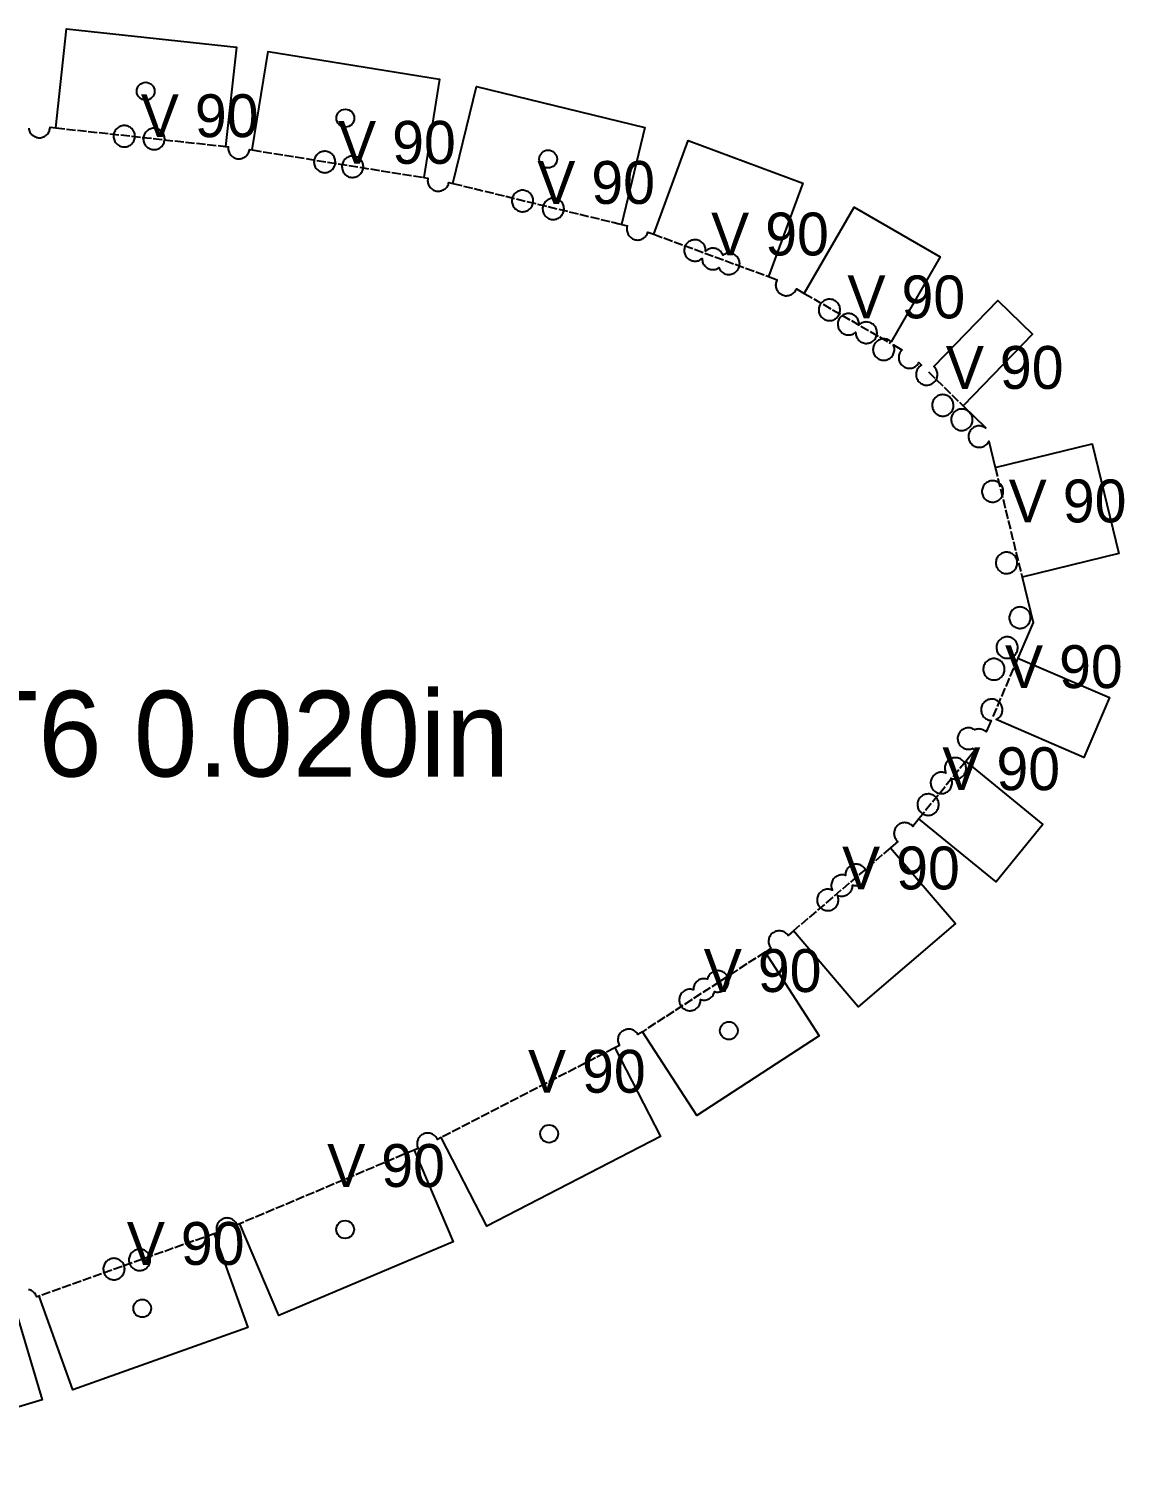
# Model space of a CAD drawing. Header units: millimetres. Extents: x 0 to 2467, y 0 to 1219.
# Drawn here: x 1235.1 to 1388.6, y 741.6 to 943.1 of the extents above; entities that cross this region are included whole.
import ezdxf

# ---------------------------------------------------------------- set-up
doc = ezdxf.new("R2010")
doc.units = ezdxf.units.MM
doc.linetypes.add('DASHED', pattern=[1.524, 1.27, -0.254])
for name, color, linetype in [('CUT', 7, 'CONTINUOUS'), ('ETCH', 8, 'CONTINUOUS'), ('HOLE', 6, 'CONTINUOUS'), ('VALLEY', 1, 'DASHED')]:
    doc.layers.add(name, color=color, linetype=linetype)

msp = doc.modelspace()

# ---------------------------------------------------------------- linework, layer by layer
at = {"layer": 'CUT'}
for points in [[(1235.09, 929.14), (1235.11, 928.99), (1235.15, 928.85), (1235.2, 928.71), (1235.27, 928.58), (1235.35, 928.45), (1235.44, 928.34), (1235.54, 928.23), (1235.65, 928.13), (1235.77, 928.05), (1235.89, 927.97), (1236.03, 927.91), (1236.17, 927.86), (1236.31, 927.83), (1236.46, 927.81), (1236.6, 927.81), (1236.75, 927.81), (1236.89, 927.84), (1237.04, 927.88), (1237.17, 927.93), (1237.31, 927.99), (1237.43, 928.07), (1237.55, 928.16), (1237.66, 928.26), (1237.75, 928.37), (1237.84, 928.49), (1237.91, 928.62), (1237.98, 928.75), (1238.02, 928.89), (1238.06, 929.03), (1238.08, 929.18), (1238.08, 929.27), (1238.89, 929.18), (1240.4, 943.07), (1264.19, 940.48), (1262.68, 926.59), (1263.07, 926.55), (1263.06, 926.47), (1263.05, 926.32), (1263.06, 926.18), (1263.08, 926.03), (1263.12, 925.89), (1263.17, 925.75), (1263.24, 925.62), (1263.31, 925.49), (1263.4, 925.38), (1263.5, 925.27), (1263.62, 925.17), (1263.73, 925.08), (1263.86, 925.01), (1264, 924.95), (1264.14, 924.9), (1264.28, 924.87), (1264.42, 924.85), (1264.57, 924.84), (1264.72, 924.85), (1264.86, 924.88), (1265.01, 924.91), (1265.14, 924.97), (1265.28, 925.03), (1265.4, 925.11), (1265.52, 925.2), (1265.63, 925.3), (1265.72, 925.41), (1265.81, 925.53), (1265.88, 925.65), (1265.94, 925.79), (1265.99, 925.93), (1266.03, 926.07), (1266.04, 926.15), (1266.42, 926.09), (1268.64, 939.89), (1292.66, 936.02), (1290.45, 922.23), (1291.03, 922.13), (1291.02, 922.09), (1291, 921.94), (1290.99, 921.79), (1291, 921.65), (1291.03, 921.5), (1291.06, 921.36), (1291.12, 921.22), (1291.18, 921.09), (1291.26, 920.96), (1291.35, 920.85), (1291.45, 920.74), (1291.56, 920.64), (1291.68, 920.55), (1291.8, 920.48), (1291.94, 920.42), (1292.08, 920.37), (1292.22, 920.34), (1292.37, 920.32), (1292.51, 920.31), (1292.66, 920.32), (1292.81, 920.35), (1292.95, 920.38), (1293.09, 920.44), (1293.22, 920.5), (1293.34, 920.58), (1293.46, 920.67), (1293.57, 920.77), (1293.67, 920.88), (1293.75, 921), (1293.83, 921.12), (1293.89, 921.26), (1293.93, 921.4), (1293.97, 921.54), (1294.54, 921.4), (1297.84, 934.98), (1321.44, 929.25), (1318.14, 915.67), (1318.98, 915.47), (1318.96, 915.4), (1318.92, 915.25), (1318.9, 915.11), (1318.9, 914.96), (1318.91, 914.81), (1318.93, 914.67), (1318.97, 914.53), (1319.02, 914.39), (1319.08, 914.26), (1319.16, 914.13), (1319.25, 914.01), (1319.35, 913.91), (1319.46, 913.81), (1319.58, 913.72), (1319.71, 913.65), (1319.84, 913.59), (1319.98, 913.54), (1320.13, 913.51), (1320.27, 913.49), (1320.42, 913.48), (1320.57, 913.49), (1320.71, 913.51), (1320.85, 913.55), (1320.99, 913.6), (1321.12, 913.67), (1321.25, 913.75), (1321.37, 913.83), (1321.47, 913.94), (1321.57, 914.05), (1321.66, 914.17), (1321.73, 914.29), (1321.79, 914.43), (1321.84, 914.57), (1321.85, 914.59), (1322.66, 914.29), (1327.49, 927.4), (1343.58, 921.46), (1338.75, 908.36), (1339.95, 907.91), (1339.92, 907.87), (1339.86, 907.73), (1339.81, 907.59), (1339.78, 907.45), (1339.76, 907.3), (1339.75, 907.16), (1339.76, 907.01), (1339.79, 906.87), (1339.82, 906.72), (1339.88, 906.58), (1339.94, 906.45), (1340.02, 906.33), (1340.11, 906.21), (1340.21, 906.1), (1340.32, 906.01), (1340.44, 905.92), (1340.57, 905.85), (1340.7, 905.78), (1340.84, 905.74), (1340.98, 905.7), (1341.13, 905.68), (1341.28, 905.68), (1341.42, 905.69), (1341.57, 905.71), (1341.71, 905.75), (1341.85, 905.8), (1341.98, 905.87), (1342.1, 905.94), (1342.22, 906.03), (1342.33, 906.13), (1342.43, 906.24), (1342.51, 906.36), (1342.59, 906.49), (1342.65, 906.62), (1342.65, 906.64), (1343.76, 906), (1350.75, 918.1), (1362.82, 911.13), (1355.94, 899.21), (1355.94, 899.21), (1355.83, 899.31), (1355.71, 899.39), (1355.58, 899.47), (1355.45, 899.53), (1355.31, 899.58), (1355.16, 899.61), (1355.02, 899.63), (1354.87, 899.64), (1354.72, 899.63), (1354.58, 899.6), (1354.44, 899.57), (1354.3, 899.51), (1354.17, 899.45), (1354.04, 899.37), (1353.92, 899.28), (1353.82, 899.18), (1353.72, 899.07), (1353.63, 898.95), (1353.56, 898.82), (1353.5, 898.69), (1353.45, 898.55), (1353.42, 898.41), (1353.4, 898.26), (1353.39, 898.12), (1353.4, 897.97), (1353.42, 897.82), (1353.46, 897.68), (1353.51, 897.54), (1353.58, 897.41), (1353.66, 897.29), (1353.74, 897.17), (1353.85, 897.06), (1353.96, 896.96), (1354.08, 896.88), (1354.2, 896.8), (1354.34, 896.74), (1354.48, 896.69), (1354.62, 896.66), (1354.76, 896.64), (1354.91, 896.64), (1355.06, 896.65), (1355.2, 896.67), (1355.35, 896.71), (1355.48, 896.76), (1355.62, 896.82), (1355.74, 896.9), (1355.86, 896.99), (1355.97, 897.09), (1356.06, 897.2), (1356.15, 897.32), (1356.22, 897.45), (1356.28, 897.58), (1356.33, 897.72), (1356.37, 897.86), (1356.39, 898.01), (1356.39, 898.16), (1356.38, 898.3), (1356.36, 898.45), (1356.32, 898.59), (1356.27, 898.73), (1356.24, 898.79), (1357.45, 898.09), (1357.42, 898.06), (1357.32, 897.95), (1357.24, 897.83), (1357.16, 897.7), (1357.1, 897.57), (1357.05, 897.43), (1357.02, 897.28), (1357, 897.14), (1357, 896.99), (1357, 896.85), (1357.03, 896.7), (1357.07, 896.56), (1357.12, 896.42), (1357.18, 896.29), (1357.26, 896.16), (1357.35, 896.05), (1357.45, 895.94), (1357.56, 895.84), (1357.68, 895.75), (1357.81, 895.68), (1357.94, 895.62), (1358.08, 895.57), (1358.22, 895.54), (1358.37, 895.52), (1358.52, 895.51), (1358.66, 895.52), (1358.81, 895.55), (1358.95, 895.58), (1359.09, 895.64), (1359.22, 895.7), (1359.35, 895.78), (1359.46, 895.87), (1359.57, 895.97), (1359.67, 896.08), (1359.75, 896.2), (1359.82, 896.3), (1360.18, 895.95), (1360.07, 895.88), (1359.96, 895.8), (1359.85, 895.7), (1359.75, 895.58), (1359.67, 895.47), (1359.59, 895.34), (1359.53, 895.2), (1359.48, 895.06), (1359.45, 894.92), (1359.43, 894.78), (1359.43, 894.63), (1359.43, 894.48), (1359.46, 894.34), (1359.5, 894.19), (1359.55, 894.06), (1359.61, 893.92), (1359.69, 893.8), (1359.78, 893.68), (1359.88, 893.57), (1359.99, 893.48), (1360.11, 893.39), (1360.24, 893.32), (1360.37, 893.26), (1360.51, 893.21), (1360.65, 893.17), (1360.8, 893.15), (1360.95, 893.15), (1361.09, 893.16), (1361.24, 893.18), (1361.38, 893.22), (1361.52, 893.27), (1361.65, 893.34), (1361.78, 893.41), (1361.89, 893.5), (1362, 893.6), (1362.1, 893.71), (1362.18, 893.83), (1362.26, 893.96), (1362.32, 894.09), (1362.37, 894.23), (1362.4, 894.38), (1362.42, 894.52), (1362.43, 894.67), (1362.42, 894.82), (1362.39, 894.96), (1362.35, 895.1), (1362.3, 895.24), (1362.24, 895.37), (1362.16, 895.5), (1362.07, 895.62), (1361.97, 895.72), (1361.92, 895.77), (1370.9, 905.01), (1375.76, 900.29), (1366.02, 890.27), (1369.14, 887.24), (1369.16, 887.14), (1369.09, 887.2), (1368.96, 887.27), (1368.82, 887.33), (1368.68, 887.38), (1368.54, 887.41), (1368.4, 887.43), (1368.25, 887.44), (1368.1, 887.43), (1367.96, 887.4), (1367.81, 887.37), (1367.68, 887.31), (1367.54, 887.25), (1367.42, 887.17), (1367.3, 887.08), (1367.19, 886.98), (1367.1, 886.87), (1367.01, 886.75), (1366.94, 886.63), (1366.88, 886.49), (1366.83, 886.35), (1366.79, 886.21), (1366.77, 886.06), (1366.77, 885.92), (1366.78, 885.77), (1366.8, 885.62), (1366.84, 885.48), (1366.89, 885.34), (1366.96, 885.21), (1367.03, 885.09), (1367.12, 884.97), (1367.22, 884.86), (1367.33, 884.76), (1367.45, 884.68), (1367.58, 884.6), (1367.71, 884.54), (1367.85, 884.5), (1368, 884.46), (1368.14, 884.44), (1368.29, 884.44), (1368.44, 884.45), (1368.58, 884.47), (1368.72, 884.51), (1368.86, 884.56), (1368.99, 884.62), (1369.12, 884.7), (1369.24, 884.79), (1369.34, 884.89), (1369.44, 885), (1369.53, 885.12), (1369.6, 885.25), (1369.62, 885.28), (1370.52, 881.6), (1384.09, 884.93), (1387.85, 869.58), (1374.28, 866.25), (1375.84, 859.91), (1373.69, 854.91), (1386.52, 849.38), (1382.91, 841.01), (1370.63, 846.3), (1370.76, 846.36), (1370.88, 846.44), (1371, 846.53), (1371.11, 846.63), (1371.21, 846.74), (1371.29, 846.86), (1371.37, 846.98), (1371.43, 847.12), (1371.47, 847.26), (1371.51, 847.4), (1371.53, 847.55), (1371.53, 847.69), (1371.52, 847.84), (1371.5, 847.99), (1371.46, 848.13), (1371.41, 848.27), (1371.35, 848.4), (1371.27, 848.52), (1371.18, 848.64), (1371.08, 848.75), (1370.97, 848.84), (1370.85, 848.93), (1370.72, 849), (1370.59, 849.07), (1370.45, 849.11), (1370.31, 849.15), (1370.16, 849.17), (1370.01, 849.17), (1369.87, 849.16), (1369.72, 849.14), (1369.58, 849.1), (1369.44, 849.05), (1369.31, 848.99), (1369.18, 848.91), (1369.07, 848.82), (1368.96, 848.72), (1368.86, 848.61), (1368.77, 848.49), (1368.7, 848.36), (1368.64, 848.23), (1368.59, 848.09), (1368.56, 847.94), (1368.54, 847.8), (1368.53, 847.65), (1368.54, 847.5), (1368.57, 847.36), (1368.6, 847.22), (1368.66, 847.08), (1368.72, 846.95), (1368.8, 846.82), (1368.89, 846.7), (1368.99, 846.6), (1369.1, 846.5), (1369.22, 846.41), (1369.34, 846.34), (1369.48, 846.28), (1369.62, 846.23), (1369.76, 846.2), (1369.91, 846.18), (1369.93, 846.18), (1369.24, 844.59), (1369.17, 844.66), (1369.05, 844.74), (1368.92, 844.82), (1368.79, 844.88), (1368.65, 844.93), (1368.5, 844.96), (1368.36, 844.98), (1368.21, 844.99), (1368.06, 844.98), (1367.92, 844.95), (1367.78, 844.92), (1367.64, 844.86), (1367.63, 844.86), (1367.57, 844.91), (1367.44, 844.98), (1367.3, 845.04), (1367.16, 845.09), (1367.02, 845.13), (1366.88, 845.14), (1366.73, 845.15), (1366.58, 845.14), (1366.44, 845.12), (1366.29, 845.08), (1366.16, 845.03), (1366.02, 844.96), (1365.9, 844.89), (1365.78, 844.8), (1365.67, 844.7), (1365.58, 844.59), (1365.49, 844.47), (1365.42, 844.34), (1365.36, 844.2), (1365.31, 844.07), (1365.27, 843.92), (1365.25, 843.78), (1365.25, 843.63), (1365.26, 843.48), (1365.28, 843.34), (1365.32, 843.19), (1365.37, 843.06), (1365.44, 842.92), (1365.51, 842.8), (1365.6, 842.68), (1365.7, 842.57), (1365.81, 842.48), (1365.93, 842.39), (1366.06, 842.32), (1366.19, 842.26), (1366.33, 842.21), (1366.48, 842.18), (1366.62, 842.16), (1366.77, 842.15), (1366.92, 842.16), (1367.06, 842.18), (1367.2, 842.22), (1367.34, 842.27), (1367.35, 842.28), (1367.42, 842.23), (1367.54, 842.15), (1367.68, 842.09), (1367.72, 842.08), (1366.38, 840.44), (1377.2, 831.6), (1370.64, 823.56), (1359.81, 832.39), (1358.96, 831.35), (1358.88, 831.44), (1358.77, 831.54), (1358.65, 831.63), (1358.52, 831.7), (1358.39, 831.76), (1358.25, 831.81), (1358.11, 831.84), (1357.96, 831.86), (1357.81, 831.87), (1357.67, 831.86), (1357.52, 831.84), (1357.38, 831.8), (1357.24, 831.75), (1357.11, 831.68), (1356.98, 831.6), (1356.87, 831.52), (1356.76, 831.41), (1356.66, 831.3), (1356.57, 831.18), (1356.5, 831.06), (1356.44, 830.92), (1356.39, 830.78), (1356.36, 830.64), (1356.34, 830.5), (1356.33, 830.35), (1356.34, 830.2), (1356.37, 830.06), (1356.4, 829.91), (1356.46, 829.78), (1356.52, 829.64), (1356.6, 829.52), (1356.69, 829.4), (1356.79, 829.29), (1356.87, 829.22), (1355.85, 828.34), (1364.93, 817.72), (1351.32, 806.09), (1342.24, 816.7), (1341.49, 816.06), (1341.49, 816.07), (1341.4, 816.19), (1341.3, 816.29), (1341.19, 816.39), (1341.07, 816.48), (1340.94, 816.55), (1340.81, 816.61), (1340.67, 816.66), (1340.52, 816.69), (1340.38, 816.71), (1340.23, 816.72), (1340.08, 816.71), (1339.94, 816.69), (1339.8, 816.65), (1339.66, 816.6), (1339.53, 816.53), (1339.4, 816.45), (1339.28, 816.37), (1339.18, 816.27), (1339.08, 816.15), (1338.99, 816.04), (1338.92, 815.91), (1338.86, 815.77), (1338.81, 815.63), (1338.78, 815.49), (1338.76, 815.35), (1338.75, 815.2), (1338.76, 815.05), (1338.79, 814.91), (1338.82, 814.76), (1338.87, 814.63), (1338.94, 814.49), (1339.02, 814.37), (1339.09, 814.27), (1338.26, 813.73), (1345.87, 802.02), (1328.69, 790.86), (1321.08, 802.57), (1320.46, 802.17), (1320.46, 802.17), (1320.38, 802.3), (1320.29, 802.41), (1320.19, 802.52), (1320.08, 802.62), (1319.96, 802.71), (1319.83, 802.78), (1319.7, 802.84), (1319.56, 802.89), (1319.41, 802.92), (1319.27, 802.94), (1319.12, 802.95), (1318.97, 802.94), (1318.83, 802.91), (1318.69, 802.88), (1318.55, 802.82), (1318.42, 802.76), (1318.29, 802.68), (1318.18, 802.59), (1318.07, 802.49), (1317.97, 802.38), (1317.88, 802.26), (1317.81, 802.14), (1317.75, 802), (1317.7, 801.86), (1317.67, 801.72), (1317.65, 801.57), (1317.64, 801.43), (1317.65, 801.28), (1317.68, 801.13), (1317.71, 800.99), (1317.77, 800.85), (1317.83, 800.72), (1317.87, 800.66), (1317.2, 800.32), (1323.61, 787.91), (1299.3, 775.35), (1292.89, 787.76), (1292.37, 787.5), (1292.32, 787.61), (1292.24, 787.73), (1292.15, 787.85), (1292.05, 787.96), (1291.94, 788.06), (1291.82, 788.14), (1291.69, 788.22), (1291.56, 788.28), (1291.42, 788.32), (1291.28, 788.36), (1291.13, 788.38), (1290.98, 788.38), (1290.84, 788.37), (1290.69, 788.35), (1290.55, 788.31), (1290.41, 788.26), (1290.28, 788.2), (1290.15, 788.12), (1290.04, 788.03), (1289.93, 787.93), (1289.83, 787.82), (1289.75, 787.7), (1289.67, 787.57), (1289.61, 787.44), (1289.56, 787.3), (1289.53, 787.16), (1289.51, 787.01), (1289.5, 786.86), (1289.51, 786.72), (1289.54, 786.57), (1289.58, 786.43), (1289.63, 786.29), (1289.66, 786.23), (1289.12, 786), (1294.56, 773.13), (1270.12, 762.82), (1264.69, 775.69), (1264.29, 775.52), (1264.27, 775.58), (1264.2, 775.71), (1264.12, 775.84), (1264.03, 775.95), (1263.93, 776.06), (1263.82, 776.16), (1263.7, 776.25), (1263.58, 776.32), (1263.44, 776.38), (1263.3, 776.43), (1263.16, 776.46), (1263.01, 776.48), (1262.87, 776.49), (1262.72, 776.48), (1262.57, 776.45), (1262.43, 776.42), (1262.29, 776.36), (1262.29, 776.36), (1262.16, 776.3), (1262.04, 776.22), (1261.92, 776.13), (1261.81, 776.03), (1261.72, 775.92), (1261.63, 775.8), (1261.56, 775.68), (1261.49, 775.54), (1261.45, 775.4), (1261.41, 775.26), (1261.39, 775.11), (1261.39, 774.97), (1261.4, 774.82), (1261.42, 774.67), (1261.46, 774.53), (1261.5, 774.43), (1261.09, 774.29), (1265.77, 761.13), (1241.26, 752.4), (1236.57, 765.56), (1236.21, 765.43), (1236.16, 765.57), (1236.1, 765.7), (1236.02, 765.83), (1235.93, 765.94), (1235.83, 766.05), (1235.72, 766.15), (1235.6, 766.23), (1235.47, 766.31), (1235.34, 766.37), (1235.2, 766.42), (1235.05, 766.45)], [(1232.99, 764.39), (1236.99, 751), (1205.46, 741.58)]]:
    msp.add_lwpolyline(points, dxfattribs=at)
for points in [[(1249.2, 926.7), (1249.33, 926.78), (1249.45, 926.87), (1249.55, 926.97), (1249.65, 927.08), (1249.74, 927.2), (1249.81, 927.32), (1249.87, 927.46), (1249.92, 927.6), (1249.95, 927.74), (1249.97, 927.89), (1249.98, 928.03), (1249.97, 928.18), (1249.95, 928.33), (1249.91, 928.47), (1249.86, 928.61), (1249.79, 928.74), (1249.71, 928.86), (1249.63, 928.98), (1249.53, 929.09), (1249.41, 929.19), (1249.3, 929.27), (1249.17, 929.35), (1249.03, 929.41), (1248.89, 929.45), (1248.75, 929.49), (1248.61, 929.51), (1248.46, 929.51), (1248.31, 929.5), (1248.17, 929.48), (1248.02, 929.44), (1247.89, 929.39), (1247.75, 929.33), (1247.63, 929.25), (1247.51, 929.16), (1247.4, 929.06), (1247.31, 928.95), (1247.22, 928.83), (1247.15, 928.7), (1247.09, 928.57), (1247.04, 928.43), (1247, 928.28), (1246.98, 928.14), (1246.98, 927.99), (1246.99, 927.84), (1247.01, 927.7), (1247.05, 927.56), (1247.1, 927.42), (1247.17, 927.29), (1247.24, 927.16), (1247.33, 927.04), (1247.43, 926.94), (1247.54, 926.84), (1247.66, 926.75), (1247.79, 926.68), (1247.92, 926.62), (1248.06, 926.57), (1248.21, 926.54), (1248.35, 926.52), (1248.5, 926.51), (1248.65, 926.52), (1248.79, 926.55), (1248.93, 926.58), (1249.07, 926.63), (1249.2, 926.7)], [(1253.83, 926.7), (1253.91, 926.82), (1253.99, 926.95), (1254.05, 927.08), (1254.09, 927.22), (1254.13, 927.36), (1254.15, 927.51), (1254.15, 927.66), (1254.14, 927.8), (1254.12, 927.95), (1254.08, 928.09), (1254.03, 928.23), (1253.97, 928.36), (1253.89, 928.49), (1253.8, 928.6), (1253.7, 928.71), (1253.59, 928.81), (1253.47, 928.89), (1253.34, 928.97), (1253.21, 929.03), (1253.07, 929.08), (1252.92, 929.11), (1252.78, 929.13), (1252.63, 929.14), (1252.48, 929.13), (1252.34, 929.1), (1252.2, 929.07), (1252.06, 929.01), (1251.93, 928.95), (1251.8, 928.87), (1251.68, 928.78), (1251.58, 928.68), (1251.48, 928.57), (1251.39, 928.45), (1251.32, 928.32), (1251.26, 928.19), (1251.21, 928.05), (1251.18, 927.91), (1251.16, 927.76), (1251.15, 927.62), (1251.16, 927.47), (1251.19, 927.32), (1251.22, 927.18), (1251.27, 927.04), (1251.34, 926.91), (1251.42, 926.79), (1251.51, 926.67), (1251.61, 926.56), (1251.72, 926.46), (1251.84, 926.38), (1251.96, 926.3), (1252.1, 926.24), (1252.24, 926.19), (1252.38, 926.16), (1252.53, 926.14), (1252.67, 926.14), (1252.82, 926.15), (1252.97, 926.17), (1253.11, 926.21), (1253.25, 926.26), (1253.38, 926.32), (1253.5, 926.4), (1253.62, 926.49), (1253.73, 926.59), (1253.83, 926.7)], [(1277.53, 923.26), (1277.64, 923.36), (1277.74, 923.48), (1277.82, 923.59), (1277.9, 923.72), (1277.96, 923.86), (1278.01, 924), (1278.04, 924.14), (1278.06, 924.28), (1278.06, 924.43), (1278.05, 924.58), (1278.03, 924.72), (1277.99, 924.87), (1277.94, 925), (1277.88, 925.14), (1277.8, 925.26), (1277.71, 925.38), (1277.61, 925.49), (1277.5, 925.58), (1277.38, 925.67), (1277.25, 925.74), (1277.12, 925.8), (1276.98, 925.85), (1276.84, 925.89), (1276.69, 925.91), (1276.54, 925.91), (1276.4, 925.9), (1276.25, 925.88), (1276.11, 925.84), (1275.97, 925.79), (1275.84, 925.72), (1275.71, 925.65), (1275.6, 925.56), (1275.49, 925.46), (1275.39, 925.35), (1275.31, 925.23), (1275.23, 925.1), (1275.17, 924.97), (1275.12, 924.83), (1275.09, 924.68), (1275.07, 924.54), (1275.06, 924.39), (1275.07, 924.24), (1275.1, 924.1), (1275.14, 923.96), (1275.19, 923.82), (1275.25, 923.69), (1275.33, 923.56), (1275.42, 923.44), (1275.52, 923.34), (1275.63, 923.24), (1275.75, 923.15), (1275.88, 923.08), (1276.01, 923.02), (1276.15, 922.97), (1276.29, 922.94), (1276.44, 922.92), (1276.59, 922.91), (1276.73, 922.92), (1276.88, 922.94), (1277.02, 922.98), (1277.16, 923.03), (1277.29, 923.1), (1277.41, 923.18), (1277.53, 923.26)], [(1281.87, 923.19), (1281.92, 923.33), (1281.95, 923.47), (1281.97, 923.62), (1281.98, 923.77), (1281.97, 923.91), (1281.95, 924.06), (1281.91, 924.2), (1281.86, 924.34), (1281.79, 924.47), (1281.72, 924.6), (1281.63, 924.71), (1281.53, 924.82), (1281.41, 924.92), (1281.3, 925), (1281.17, 925.08), (1281.03, 925.14), (1280.89, 925.19), (1280.75, 925.22), (1280.61, 925.24), (1280.46, 925.25), (1280.31, 925.24), (1280.17, 925.21), (1280.02, 925.18), (1279.89, 925.12), (1279.75, 925.06), (1279.63, 924.98), (1279.51, 924.89), (1279.4, 924.79), (1279.31, 924.68), (1279.22, 924.56), (1279.15, 924.43), (1279.09, 924.3), (1279.04, 924.16), (1279, 924.02), (1278.98, 923.87), (1278.98, 923.73), (1278.99, 923.58), (1279.01, 923.43), (1279.05, 923.29), (1279.1, 923.15), (1279.17, 923.02), (1279.24, 922.9), (1279.33, 922.78), (1279.43, 922.67), (1279.54, 922.57), (1279.66, 922.49), (1279.79, 922.41), (1279.92, 922.35), (1280.06, 922.3), (1280.21, 922.27), (1280.35, 922.25), (1280.5, 922.25), (1280.65, 922.26), (1280.79, 922.28), (1280.93, 922.32), (1281.07, 922.37), (1281.21, 922.43), (1281.33, 922.51), (1281.45, 922.6), (1281.55, 922.7), (1281.65, 922.81), (1281.74, 922.93), (1281.81, 923.06), (1281.87, 923.19)], [(1305.55, 918.13), (1305.62, 918.26), (1305.69, 918.39), (1305.73, 918.53), (1305.77, 918.68), (1305.79, 918.82), (1305.79, 918.97), (1305.78, 919.12), (1305.76, 919.26), (1305.72, 919.4), (1305.67, 919.54), (1305.61, 919.67), (1305.53, 919.8), (1305.44, 919.92), (1305.34, 920.02), (1305.23, 920.12), (1305.11, 920.21), (1304.98, 920.28), (1304.85, 920.34), (1304.71, 920.39), (1304.56, 920.42), (1304.42, 920.44), (1304.27, 920.45), (1304.12, 920.44), (1303.98, 920.41), (1303.84, 920.38), (1303.7, 920.33), (1303.57, 920.26), (1303.44, 920.18), (1303.32, 920.09), (1303.22, 919.99), (1303.12, 919.88), (1303.03, 919.76), (1302.96, 919.64), (1302.9, 919.5), (1302.85, 919.36), (1302.82, 919.22), (1302.8, 919.07), (1302.79, 918.93), (1302.8, 918.78), (1302.83, 918.63), (1302.86, 918.49), (1302.91, 918.35), (1302.98, 918.22), (1303.06, 918.1), (1303.15, 917.98), (1303.25, 917.87), (1303.36, 917.78), (1303.48, 917.69), (1303.6, 917.62), (1303.74, 917.55), (1303.88, 917.51), (1304.02, 917.47), (1304.17, 917.45), (1304.31, 917.45), (1304.46, 917.46), (1304.61, 917.48), (1304.75, 917.52), (1304.89, 917.57), (1305.02, 917.63), (1305.14, 917.71), (1305.26, 917.8), (1305.37, 917.9), (1305.46, 918.01), (1305.55, 918.13)], [(1310.09, 917.72), (1310.1, 917.87), (1310.09, 918.01), (1310.07, 918.16), (1310.03, 918.3), (1309.98, 918.44), (1309.91, 918.57), (1309.83, 918.7), (1309.75, 918.81), (1309.64, 918.92), (1309.53, 919.02), (1309.41, 919.11), (1309.29, 919.18), (1309.15, 919.24), (1309.01, 919.29), (1308.87, 919.32), (1308.73, 919.34), (1308.58, 919.35), (1308.43, 919.34), (1308.29, 919.31), (1308.14, 919.28), (1308.01, 919.22), (1307.87, 919.16), (1307.75, 919.08), (1307.63, 918.99), (1307.52, 918.89), (1307.43, 918.78), (1307.34, 918.66), (1307.27, 918.54), (1307.21, 918.4), (1307.16, 918.26), (1307.12, 918.12), (1307.1, 917.97), (1307.1, 917.83), (1307.11, 917.68), (1307.13, 917.53), (1307.17, 917.39), (1307.22, 917.25), (1307.29, 917.12), (1307.36, 917), (1307.45, 916.88), (1307.55, 916.77), (1307.66, 916.67), (1307.78, 916.59), (1307.91, 916.51), (1308.04, 916.45), (1308.18, 916.41), (1308.33, 916.37), (1308.47, 916.35), (1308.62, 916.35), (1308.77, 916.36), (1308.91, 916.38), (1309.05, 916.42), (1309.19, 916.47), (1309.32, 916.53), (1309.45, 916.61), (1309.57, 916.7), (1309.67, 916.8), (1309.77, 916.91), (1309.86, 917.03), (1309.93, 917.16), (1309.99, 917.29), (1310.04, 917.43), (1310.07, 917.57), (1310.09, 917.72)], [(1333.76, 911.54), (1333.63, 911.59), (1333.48, 911.62), (1333.34, 911.64), (1333.19, 911.65), (1333.04, 911.64), (1332.9, 911.61), (1332.75, 911.58), (1332.62, 911.52), (1332.48, 911.46), (1332.36, 911.38), (1332.35, 911.37), (1332.33, 911.43), (1332.26, 911.56), (1332.19, 911.69), (1332.1, 911.8), (1332, 911.91), (1331.89, 912.01), (1331.77, 912.09), (1331.64, 912.17), (1331.51, 912.23), (1331.37, 912.28), (1331.22, 912.31), (1331.08, 912.33), (1330.93, 912.34), (1330.78, 912.33), (1330.64, 912.3), (1330.5, 912.26), (1330.36, 912.21), (1330.23, 912.15), (1330.1, 912.07), (1329.98, 911.98), (1329.94, 911.94), (1329.94, 912.03), (1329.93, 912.18), (1329.91, 912.33), (1329.87, 912.47), (1329.82, 912.61), (1329.76, 912.74), (1329.68, 912.86), (1329.59, 912.98), (1329.49, 913.09), (1329.38, 913.19), (1329.26, 913.27), (1329.13, 913.35), (1329, 913.41), (1328.86, 913.45), (1328.71, 913.49), (1328.57, 913.51), (1328.42, 913.51), (1328.27, 913.5), (1328.13, 913.48), (1327.99, 913.44), (1327.85, 913.39), (1327.72, 913.33), (1327.59, 913.25), (1327.47, 913.16), (1327.37, 913.06), (1327.27, 912.95), (1327.18, 912.83), (1327.11, 912.7), (1327.05, 912.57), (1327, 912.43), (1326.97, 912.28), (1326.95, 912.14), (1326.94, 911.99), (1326.95, 911.84), (1326.98, 911.7), (1327.01, 911.56), (1327.06, 911.42), (1327.13, 911.29), (1327.21, 911.16), (1327.3, 911.04), (1327.4, 910.94), (1327.51, 910.84), (1327.63, 910.75), (1327.75, 910.68), (1327.89, 910.62), (1328.03, 910.57), (1328.17, 910.54), (1328.32, 910.52), (1328.46, 910.51), (1328.61, 910.52), (1328.76, 910.55), (1328.9, 910.58), (1329.04, 910.63), (1329.17, 910.7), (1329.29, 910.78), (1329.41, 910.87), (1329.45, 910.91), (1329.45, 910.81), (1329.46, 910.67), (1329.48, 910.52), (1329.52, 910.38), (1329.57, 910.24), (1329.64, 910.11), (1329.72, 909.98), (1329.8, 909.87), (1329.9, 909.76), (1330.02, 909.66), (1330.13, 909.58), (1330.26, 909.5), (1330.4, 909.44), (1330.54, 909.39), (1330.68, 909.36), (1330.82, 909.34), (1330.97, 909.34), (1331.12, 909.34), (1331.26, 909.37), (1331.41, 909.41), (1331.54, 909.46), (1331.68, 909.52), (1331.8, 909.6), (1331.81, 909.61), (1331.83, 909.55), (1331.9, 909.42), (1331.97, 909.3), (1332.06, 909.18), (1332.16, 909.07), (1332.27, 908.97), (1332.39, 908.89), (1332.52, 908.81), (1332.65, 908.75), (1332.79, 908.71), (1332.94, 908.67), (1333.08, 908.65), (1333.23, 908.65), (1333.38, 908.66), (1333.52, 908.68), (1333.67, 908.72), (1333.8, 908.77), (1333.94, 908.83), (1334.06, 908.91), (1334.18, 909), (1334.28, 909.1), (1334.38, 909.21), (1334.47, 909.33), (1334.54, 909.46), (1334.6, 909.59), (1334.65, 909.73), (1334.68, 909.87), (1334.7, 910.02), (1334.71, 910.17), (1334.7, 910.31), (1334.68, 910.46), (1334.64, 910.6), (1334.59, 910.74), (1334.52, 910.87), (1334.45, 911), (1334.36, 911.11), (1334.26, 911.22), (1334.14, 911.32), (1334.03, 911.41), (1333.9, 911.48), (1333.76, 911.54)], [(1348.76, 904), (1348.72, 904.15), (1348.67, 904.29), (1348.6, 904.42), (1348.52, 904.54), (1348.43, 904.66), (1348.33, 904.77), (1348.22, 904.86), (1348.1, 904.95), (1347.98, 905.02), (1347.84, 905.09), (1347.7, 905.13), (1347.56, 905.17), (1347.41, 905.19), (1347.27, 905.19), (1347.12, 905.18), (1346.98, 905.16), (1346.83, 905.12), (1346.7, 905.07), (1346.56, 905), (1346.44, 904.93), (1346.32, 904.84), (1346.21, 904.74), (1346.12, 904.63), (1346.03, 904.51), (1345.96, 904.38), (1345.89, 904.25), (1345.85, 904.11), (1345.81, 903.96), (1345.79, 903.82), (1345.79, 903.67), (1345.8, 903.52), (1345.82, 903.38), (1345.86, 903.24), (1345.91, 903.1), (1345.98, 902.97), (1346.05, 902.84), (1346.14, 902.72), (1346.24, 902.62), (1346.35, 902.52), (1346.47, 902.43), (1346.6, 902.36), (1346.73, 902.3), (1346.87, 902.25), (1347.02, 902.22), (1347.16, 902.2), (1347.31, 902.19), (1347.46, 902.2), (1347.6, 902.22), (1347.74, 902.26), (1347.88, 902.31), (1348.01, 902.38), (1348.14, 902.46), (1348.26, 902.55), (1348.36, 902.65), (1348.46, 902.76), (1348.55, 902.88), (1348.62, 903), (1348.68, 903.14), (1348.73, 903.28), (1348.76, 903.42), (1348.78, 903.57), (1348.79, 903.71), (1348.78, 903.86), (1348.76, 904)], [(1352.59, 901.99), (1352.44, 902), (1352.29, 901.99), (1352.15, 901.97), (1352.01, 901.93), (1351.87, 901.88), (1351.74, 901.81), (1351.61, 901.73), (1351.49, 901.65), (1351.45, 901.6), (1351.45, 901.7), (1351.44, 901.84), (1351.42, 901.99), (1351.38, 902.13), (1351.33, 902.27), (1351.27, 902.4), (1351.19, 902.53), (1351.1, 902.64), (1351, 902.75), (1350.89, 902.85), (1350.77, 902.93), (1350.64, 903.01), (1350.51, 903.07), (1350.37, 903.12), (1350.22, 903.15), (1350.08, 903.17), (1349.93, 903.18), (1349.78, 903.17), (1349.64, 903.14), (1349.5, 903.11), (1349.36, 903.05), (1349.23, 902.99), (1349.1, 902.91), (1348.98, 902.82), (1348.88, 902.72), (1348.78, 902.61), (1348.69, 902.49), (1348.62, 902.36), (1348.56, 902.23), (1348.51, 902.09), (1348.48, 901.95), (1348.46, 901.8), (1348.45, 901.66), (1348.46, 901.51), (1348.49, 901.36), (1348.52, 901.22), (1348.57, 901.08), (1348.64, 900.95), (1348.72, 900.83), (1348.81, 900.71), (1348.91, 900.6), (1349.02, 900.5), (1349.14, 900.42), (1349.26, 900.34), (1349.4, 900.28), (1349.54, 900.23), (1349.68, 900.2), (1349.83, 900.18), (1349.97, 900.18), (1350.12, 900.19), (1350.27, 900.21), (1350.41, 900.25), (1350.55, 900.3), (1350.68, 900.36), (1350.8, 900.44), (1350.92, 900.53), (1350.96, 900.57), (1350.96, 900.48), (1350.97, 900.33), (1350.99, 900.19), (1351.03, 900.04), (1351.08, 899.91), (1351.15, 899.77), (1351.23, 899.65), (1351.31, 899.53), (1351.42, 899.42), (1351.53, 899.33), (1351.65, 899.24), (1351.77, 899.17), (1351.91, 899.11), (1352.05, 899.06), (1352.19, 899.02), (1352.33, 899), (1352.48, 899), (1352.63, 899.01), (1352.77, 899.03), (1352.92, 899.07), (1353.05, 899.12), (1353.19, 899.19), (1353.31, 899.26), (1353.43, 899.35), (1353.54, 899.45), (1353.63, 899.56), (1353.72, 899.68), (1353.79, 899.81), (1353.85, 899.94), (1353.9, 900.08), (1353.94, 900.23), (1353.96, 900.37), (1353.96, 900.52), (1353.95, 900.67), (1353.93, 900.81), (1353.89, 900.95), (1353.84, 901.09), (1353.77, 901.22), (1353.7, 901.35), (1353.61, 901.47), (1353.51, 901.57), (1353.4, 901.67), (1353.28, 901.76), (1353.15, 901.83), (1353.02, 901.89), (1352.88, 901.94), (1352.73, 901.97), (1352.59, 901.99)], [(1364.68, 890.34), (1364.67, 890.48), (1364.64, 890.63), (1364.6, 890.77), (1364.55, 890.91), (1364.49, 891.04), (1364.41, 891.17), (1364.32, 891.28), (1364.22, 891.39), (1364.11, 891.49), (1363.99, 891.57), (1363.86, 891.65), (1363.73, 891.71), (1363.59, 891.76), (1363.45, 891.79), (1363.3, 891.81), (1363.15, 891.82), (1363.01, 891.81), (1362.86, 891.78), (1362.72, 891.74), (1362.58, 891.69), (1362.45, 891.63), (1362.32, 891.55), (1362.21, 891.46), (1362.1, 891.36), (1362, 891.25), (1361.92, 891.13), (1361.84, 891), (1361.78, 890.87), (1361.73, 890.73), (1361.7, 890.59), (1361.68, 890.44), (1361.68, 890.29), (1361.68, 890.15), (1361.71, 890), (1361.75, 889.86), (1361.8, 889.72), (1361.86, 889.59), (1361.94, 889.46), (1362.03, 889.35), (1362.13, 889.24), (1362.24, 889.14), (1362.36, 889.06), (1362.49, 888.98), (1362.62, 888.92), (1362.76, 888.87), (1362.9, 888.84), (1363.05, 888.82), (1363.2, 888.82), (1363.34, 888.82), (1363.49, 888.85), (1363.63, 888.89), (1363.77, 888.94), (1363.9, 889), (1364.03, 889.08), (1364.14, 889.17), (1364.25, 889.27), (1364.35, 889.38), (1364.43, 889.5), (1364.51, 889.63), (1364.57, 889.76), (1364.62, 889.9), (1364.65, 890.04), (1364.67, 890.19), (1364.68, 890.34)], [(1366.99, 889.27), (1366.89, 889.38), (1366.77, 889.47), (1366.66, 889.56), (1366.53, 889.63), (1366.39, 889.69), (1366.25, 889.74), (1366.11, 889.78), (1365.97, 889.79), (1365.82, 889.8), (1365.67, 889.79), (1365.53, 889.77), (1365.38, 889.73), (1365.25, 889.68), (1365.11, 889.61), (1364.99, 889.54), (1364.87, 889.45), (1364.76, 889.35), (1364.67, 889.24), (1364.58, 889.12), (1364.51, 888.99), (1364.45, 888.85), (1364.4, 888.72), (1364.36, 888.57), (1364.34, 888.43), (1364.34, 888.28), (1364.35, 888.13), (1364.37, 887.99), (1364.41, 887.84), (1364.46, 887.71), (1364.53, 887.57), (1364.6, 887.45), (1364.69, 887.33), (1364.79, 887.22), (1364.9, 887.13), (1365.02, 887.04), (1365.15, 886.97), (1365.28, 886.91), (1365.42, 886.86), (1365.57, 886.82), (1365.71, 886.81), (1365.86, 886.8), (1366.01, 886.81), (1366.15, 886.83), (1366.29, 886.87), (1366.43, 886.92), (1366.56, 886.99), (1366.69, 887.06), (1366.81, 887.15), (1366.91, 887.25), (1367.01, 887.36), (1367.1, 887.48), (1367.17, 887.61), (1367.23, 887.75), (1367.28, 887.88), (1367.31, 888.03), (1367.33, 888.17), (1367.34, 888.32), (1367.33, 888.47), (1367.31, 888.61), (1367.27, 888.76), (1367.22, 888.89), (1367.15, 889.03), (1367.07, 889.15), (1366.99, 889.27)], [(1371.46, 878.99), (1371.39, 879.11), (1371.3, 879.23), (1371.2, 879.34), (1371.09, 879.43), (1370.97, 879.52), (1370.84, 879.59), (1370.71, 879.65), (1370.57, 879.7), (1370.42, 879.74), (1370.28, 879.76), (1370.13, 879.76), (1369.98, 879.75), (1369.84, 879.73), (1369.7, 879.69), (1369.56, 879.64), (1369.43, 879.57), (1369.3, 879.5), (1369.18, 879.41), (1369.08, 879.31), (1368.98, 879.2), (1368.89, 879.08), (1368.82, 878.95), (1368.76, 878.82), (1368.71, 878.68), (1368.68, 878.53), (1368.66, 878.39), (1368.65, 878.24), (1368.66, 878.09), (1368.69, 877.95), (1368.72, 877.81), (1368.77, 877.67), (1368.84, 877.54), (1368.92, 877.41), (1369.01, 877.29), (1369.11, 877.19), (1369.22, 877.09), (1369.34, 877), (1369.46, 876.93), (1369.6, 876.87), (1369.74, 876.82), (1369.88, 876.79), (1370.03, 876.77), (1370.17, 876.76), (1370.32, 876.77), (1370.47, 876.79), (1370.61, 876.83), (1370.75, 876.88), (1370.88, 876.95), (1371, 877.03), (1371.12, 877.12), (1371.23, 877.22), (1371.32, 877.33), (1371.41, 877.45), (1371.48, 877.57), (1371.55, 877.71), (1371.59, 877.85), (1371.63, 877.99), (1371.65, 878.14), (1371.65, 878.28), (1371.64, 878.43), (1371.62, 878.57), (1371.58, 878.72), (1371.53, 878.85), (1371.46, 878.99)], [(1370.77, 868.94), (1370.71, 868.81), (1370.66, 868.67), (1370.63, 868.53), (1370.61, 868.38), (1370.6, 868.23), (1370.61, 868.09), (1370.64, 867.94), (1370.67, 867.8), (1370.72, 867.66), (1370.79, 867.53), (1370.87, 867.4), (1370.96, 867.29), (1371.06, 867.18), (1371.17, 867.08), (1371.29, 867), (1371.41, 866.92), (1371.55, 866.86), (1371.69, 866.81), (1371.83, 866.78), (1371.98, 866.76), (1372.12, 866.75), (1372.27, 866.76), (1372.42, 866.79), (1372.56, 866.82), (1372.7, 866.88), (1372.83, 866.94), (1372.95, 867.02), (1373.07, 867.11), (1373.18, 867.21), (1373.27, 867.32), (1373.36, 867.44), (1373.43, 867.57), (1373.5, 867.7), (1373.54, 867.84), (1373.58, 867.98), (1373.6, 868.13), (1373.6, 868.27), (1373.59, 868.42), (1373.57, 868.57), (1373.53, 868.71), (1373.48, 868.85), (1373.42, 868.98), (1373.34, 869.1), (1373.25, 869.22), (1373.15, 869.33), (1373.04, 869.43), (1372.92, 869.51), (1372.79, 869.59), (1372.66, 869.65), (1372.52, 869.7), (1372.37, 869.73), (1372.23, 869.75), (1372.08, 869.75), (1371.93, 869.74), (1371.79, 869.72), (1371.65, 869.68), (1371.51, 869.63), (1371.38, 869.57), (1371.25, 869.49), (1371.13, 869.4), (1371.03, 869.3), (1370.93, 869.19), (1370.84, 869.07), (1370.77, 868.94)], [(1372.73, 861.39), (1372.65, 861.27), (1372.59, 861.13), (1372.54, 860.99), (1372.51, 860.85), (1372.49, 860.7), (1372.48, 860.56), (1372.49, 860.41), (1372.52, 860.27), (1372.56, 860.12), (1372.61, 859.99), (1372.67, 859.85), (1372.75, 859.73), (1372.84, 859.61), (1372.94, 859.5), (1373.05, 859.41), (1373.17, 859.32), (1373.3, 859.25), (1373.43, 859.18), (1373.57, 859.14), (1373.71, 859.1), (1373.86, 859.08), (1374.01, 859.08), (1374.15, 859.09), (1374.3, 859.11), (1374.44, 859.15), (1374.58, 859.2), (1374.71, 859.27), (1374.84, 859.34), (1374.95, 859.43), (1375.06, 859.53), (1375.16, 859.64), (1375.24, 859.76), (1375.32, 859.89), (1375.38, 860.02), (1375.43, 860.16), (1375.46, 860.31), (1375.48, 860.45), (1375.48, 860.6), (1375.48, 860.75), (1375.45, 860.89), (1375.41, 861.03), (1375.36, 861.17), (1375.3, 861.3), (1375.22, 861.43), (1375.13, 861.55), (1375.03, 861.65), (1374.92, 861.75), (1374.8, 861.84), (1374.67, 861.91), (1374.54, 861.97), (1374.4, 862.02), (1374.26, 862.05), (1374.11, 862.07), (1373.96, 862.08), (1373.82, 862.07), (1373.67, 862.05), (1373.53, 862.01), (1373.39, 861.96), (1373.26, 861.89), (1373.13, 861.81), (1373.02, 861.72), (1372.91, 861.62), (1372.81, 861.51), (1372.73, 861.39)], [(1371.01, 857.33), (1370.92, 857.21), (1370.85, 857.08), (1370.79, 856.95), (1370.74, 856.81), (1370.71, 856.66), (1370.69, 856.52), (1370.68, 856.37), (1370.69, 856.22), (1370.72, 856.08), (1370.75, 855.94), (1370.8, 855.8), (1370.87, 855.67), (1370.95, 855.54), (1371.04, 855.43), (1371.14, 855.32), (1371.25, 855.22), (1371.37, 855.13), (1371.49, 855.06), (1371.63, 855), (1371.77, 854.95), (1371.91, 854.92), (1372.06, 854.9), (1372.2, 854.89), (1372.35, 854.9), (1372.5, 854.93), (1372.64, 854.96), (1372.78, 855.02), (1372.91, 855.08), (1373.03, 855.16), (1373.15, 855.25), (1373.26, 855.35), (1373.36, 855.46), (1373.44, 855.58), (1373.52, 855.7), (1373.58, 855.84), (1373.62, 855.98), (1373.66, 856.12), (1373.68, 856.27), (1373.68, 856.41), (1373.67, 856.56), (1373.65, 856.71), (1373.61, 856.85), (1373.56, 856.99), (1373.5, 857.12), (1373.42, 857.24), (1373.33, 857.36), (1373.23, 857.47), (1373.12, 857.57), (1373, 857.65), (1372.87, 857.73), (1372.74, 857.79), (1372.6, 857.83), (1372.45, 857.87), (1372.31, 857.89), (1372.16, 857.89), (1372.01, 857.88), (1371.87, 857.86), (1371.73, 857.82), (1371.59, 857.77), (1371.46, 857.71), (1371.33, 857.63), (1371.22, 857.54), (1371.11, 857.44), (1371.01, 857.33)], [(1368.94, 853.9), (1368.89, 853.76), (1368.86, 853.62), (1368.84, 853.47), (1368.83, 853.32), (1368.84, 853.18), (1368.87, 853.03), (1368.9, 852.89), (1368.96, 852.75), (1369.02, 852.62), (1369.1, 852.49), (1369.19, 852.38), (1369.29, 852.27), (1369.4, 852.17), (1369.52, 852.09), (1369.64, 852.01), (1369.78, 851.95), (1369.92, 851.9), (1370.06, 851.87), (1370.21, 851.85), (1370.35, 851.85), (1370.5, 851.85), (1370.65, 851.88), (1370.79, 851.92), (1370.93, 851.97), (1371.06, 852.03), (1371.18, 852.11), (1371.3, 852.2), (1371.41, 852.3), (1371.51, 852.41), (1371.59, 852.53), (1371.67, 852.66), (1371.73, 852.79), (1371.77, 852.93), (1371.81, 853.07), (1371.83, 853.22), (1371.83, 853.37), (1371.82, 853.51), (1371.8, 853.66), (1371.76, 853.8), (1371.71, 853.94), (1371.65, 854.07), (1371.57, 854.2), (1371.48, 854.31), (1371.38, 854.42), (1371.27, 854.52), (1371.15, 854.6), (1371.02, 854.68), (1370.89, 854.74), (1370.75, 854.79), (1370.6, 854.82), (1370.46, 854.84), (1370.31, 854.85), (1370.16, 854.84), (1370.02, 854.81), (1369.88, 854.77), (1369.74, 854.72), (1369.61, 854.66), (1369.48, 854.58), (1369.37, 854.49), (1369.26, 854.39), (1369.16, 854.28), (1369.07, 854.16), (1369, 854.03), (1368.94, 853.9)], [(1361.48, 837.27), (1361.5, 837.13), (1361.54, 836.98), (1361.59, 836.85), (1361.65, 836.71), (1361.73, 836.59), (1361.82, 836.47), (1361.92, 836.36), (1362.03, 836.27), (1362.15, 836.18), (1362.28, 836.11), (1362.41, 836.04), (1362.55, 836), (1362.69, 835.96), (1362.84, 835.94), (1362.99, 835.94), (1363.13, 835.95), (1363.28, 835.97), (1363.42, 836.01), (1363.56, 836.06), (1363.69, 836.13), (1363.82, 836.2), (1363.93, 836.29), (1364.04, 836.39), (1364.14, 836.5), (1364.23, 836.62), (1364.3, 836.75), (1364.36, 836.88), (1364.41, 837.02), (1364.44, 837.17), (1364.46, 837.31), (1364.47, 837.46), (1364.46, 837.61), (1364.43, 837.75), (1364.4, 837.89), (1364.34, 838.03), (1364.31, 838.11), (1364.39, 838.07), (1364.53, 838.02), (1364.68, 837.99), (1364.82, 837.97), (1364.97, 837.96), (1365.12, 837.97), (1365.26, 838), (1365.4, 838.04), (1365.54, 838.09), (1365.67, 838.15), (1365.8, 838.23), (1365.92, 838.32), (1366.02, 838.42), (1366.12, 838.53), (1366.21, 838.65), (1366.28, 838.78), (1366.34, 838.91), (1366.39, 839.05), (1366.42, 839.19), (1366.44, 839.34), (1366.45, 839.49), (1366.44, 839.63), (1366.41, 839.78), (1366.38, 839.92), (1366.33, 840.06), (1366.26, 840.19), (1366.18, 840.31), (1366.09, 840.43), (1365.99, 840.54), (1365.88, 840.64), (1365.76, 840.72), (1365.64, 840.8), (1365.5, 840.86), (1365.36, 840.91), (1365.22, 840.94), (1365.07, 840.96), (1364.93, 840.96), (1364.78, 840.95), (1364.63, 840.93), (1364.49, 840.89), (1364.35, 840.84), (1364.22, 840.78), (1364.1, 840.7), (1363.98, 840.61), (1363.87, 840.51), (1363.77, 840.4), (1363.69, 840.28), (1363.61, 840.15), (1363.55, 840.02), (1363.51, 839.88), (1363.47, 839.74), (1363.45, 839.59), (1363.45, 839.44), (1363.46, 839.3), (1363.48, 839.15), (1363.52, 839.01), (1363.57, 838.87), (1363.61, 838.79), (1363.52, 838.83), (1363.38, 838.88), (1363.24, 838.91), (1363.09, 838.93), (1362.95, 838.94), (1362.8, 838.93), (1362.65, 838.91), (1362.51, 838.87), (1362.37, 838.82), (1362.24, 838.75), (1362.12, 838.67), (1362, 838.58), (1361.89, 838.48), (1361.79, 838.37), (1361.71, 838.25), (1361.63, 838.13), (1361.57, 837.99), (1361.53, 837.85), (1361.49, 837.71), (1361.47, 837.56), (1361.47, 837.42), (1361.48, 837.27)], [(1359.74, 833.8), (1359.8, 833.67), (1359.88, 833.54), (1359.97, 833.42), (1360.07, 833.32), (1360.18, 833.22), (1360.3, 833.13), (1360.43, 833.06), (1360.56, 833), (1360.7, 832.95), (1360.84, 832.92), (1360.99, 832.9), (1361.14, 832.89), (1361.28, 832.9), (1361.43, 832.92), (1361.57, 832.96), (1361.71, 833.01), (1361.84, 833.08), (1361.97, 833.16), (1362.08, 833.24), (1362.19, 833.35), (1362.29, 833.46), (1362.38, 833.58), (1362.45, 833.7), (1362.51, 833.84), (1362.56, 833.98), (1362.59, 834.12), (1362.61, 834.26), (1362.62, 834.41), (1362.61, 834.56), (1362.58, 834.7), (1362.55, 834.85), (1362.49, 834.98), (1362.43, 835.12), (1362.35, 835.24), (1362.26, 835.36), (1362.16, 835.47), (1362.05, 835.56), (1361.93, 835.65), (1361.81, 835.72), (1361.67, 835.78), (1361.53, 835.83), (1361.39, 835.87), (1361.24, 835.89), (1361.1, 835.89), (1360.95, 835.88), (1360.8, 835.86), (1360.66, 835.82), (1360.52, 835.77), (1360.39, 835.7), (1360.27, 835.63), (1360.15, 835.54), (1360.04, 835.44), (1359.94, 835.33), (1359.86, 835.21), (1359.78, 835.08), (1359.72, 834.95), (1359.68, 834.81), (1359.64, 834.66), (1359.62, 834.52), (1359.62, 834.37), (1359.63, 834.22), (1359.65, 834.08), (1359.69, 833.94), (1359.74, 833.8)], [(1346.01, 819.96), (1346.12, 819.87), (1346.24, 819.78), (1346.37, 819.71), (1346.5, 819.65), (1346.64, 819.6), (1346.79, 819.56), (1346.93, 819.54), (1347.08, 819.54), (1347.23, 819.55), (1347.37, 819.57), (1347.51, 819.61), (1347.65, 819.66), (1347.78, 819.73), (1347.91, 819.8), (1348.03, 819.89), (1348.13, 819.99), (1348.23, 820.1), (1348.32, 820.22), (1348.39, 820.35), (1348.45, 820.48), (1348.5, 820.62), (1348.53, 820.77), (1348.55, 820.91), (1348.56, 821.06), (1348.55, 821.21), (1348.53, 821.35), (1348.49, 821.49), (1348.44, 821.63), (1348.4, 821.71), (1348.48, 821.67), (1348.62, 821.62), (1348.77, 821.59), (1348.91, 821.57), (1349.06, 821.56), (1349.21, 821.57), (1349.35, 821.6), (1349.49, 821.64), (1349.63, 821.69), (1349.76, 821.75), (1349.89, 821.83), (1350.01, 821.92), (1350.11, 822.02), (1350.21, 822.13), (1350.3, 822.25), (1350.37, 822.38), (1350.43, 822.51), (1350.48, 822.65), (1350.51, 822.79), (1350.53, 822.94), (1350.54, 823.09), (1350.54, 823.13), (1350.61, 823.11), (1350.75, 823.07), (1350.9, 823.05), (1351.05, 823.05), (1351.19, 823.06), (1351.34, 823.08), (1351.48, 823.12), (1351.62, 823.17), (1351.75, 823.24), (1351.88, 823.31), (1351.99, 823.4), (1352.1, 823.5), (1352.2, 823.61), (1352.29, 823.73), (1352.36, 823.86), (1352.42, 823.99), (1352.47, 824.13), (1352.5, 824.28), (1352.52, 824.42), (1352.53, 824.57), (1352.52, 824.72), (1352.49, 824.86), (1352.46, 825.01), (1352.4, 825.14), (1352.34, 825.28), (1352.26, 825.4), (1352.17, 825.52), (1352.07, 825.62), (1351.96, 825.72), (1351.84, 825.81), (1351.72, 825.88), (1351.58, 825.94), (1351.44, 825.99), (1351.3, 826.02), (1351.15, 826.04), (1351.01, 826.05), (1350.86, 826.04), (1350.71, 826.02), (1350.57, 825.98), (1350.43, 825.93), (1350.3, 825.86), (1350.18, 825.79), (1350.06, 825.7), (1349.95, 825.6), (1349.85, 825.48), (1349.77, 825.37), (1349.69, 825.24), (1349.63, 825.1), (1349.59, 824.97), (1349.55, 824.82), (1349.53, 824.68), (1349.53, 824.53), (1349.53, 824.48), (1349.45, 824.51), (1349.31, 824.54), (1349.17, 824.56), (1349.02, 824.56), (1348.87, 824.56), (1348.73, 824.53), (1348.58, 824.49), (1348.45, 824.44), (1348.31, 824.38), (1348.19, 824.3), (1348.07, 824.21), (1347.96, 824.11), (1347.87, 824), (1347.78, 823.88), (1347.71, 823.75), (1347.65, 823.62), (1347.6, 823.48), (1347.56, 823.34), (1347.54, 823.19), (1347.54, 823.04), (1347.55, 822.9), (1347.57, 822.75), (1347.61, 822.61), (1347.66, 822.47), (1347.7, 822.39), (1347.61, 822.43), (1347.47, 822.48), (1347.33, 822.51), (1347.19, 822.53), (1347.04, 822.54), (1346.89, 822.53), (1346.75, 822.51), (1346.6, 822.47), (1346.47, 822.42), (1346.33, 822.35), (1346.21, 822.27), (1346.09, 822.19), (1345.98, 822.08), (1345.89, 821.97), (1345.8, 821.85), (1345.73, 821.73), (1345.67, 821.59), (1345.62, 821.45), (1345.58, 821.31), (1345.56, 821.17), (1345.56, 821.02), (1345.57, 820.87), (1345.59, 820.73), (1345.63, 820.58), (1345.68, 820.45), (1345.75, 820.31), (1345.82, 820.19), (1345.91, 820.07), (1346.01, 819.96)], [(1327.05, 805.69), (1327.18, 805.63), (1327.32, 805.59), (1327.46, 805.55), (1327.61, 805.53), (1327.75, 805.53), (1327.9, 805.54), (1328.05, 805.56), (1328.19, 805.6), (1328.33, 805.65), (1328.46, 805.71), (1328.58, 805.79), (1328.7, 805.88), (1328.81, 805.98), (1328.91, 806.09), (1328.99, 806.21), (1329.07, 806.34), (1329.13, 806.47), (1329.18, 806.61), (1329.21, 806.76), (1329.23, 806.9), (1329.23, 807.05), (1329.23, 807.1), (1329.31, 807.07), (1329.45, 807.04), (1329.59, 807.02), (1329.74, 807.01), (1329.89, 807.02), (1330.03, 807.05), (1330.18, 807.08), (1330.31, 807.13), (1330.45, 807.2), (1330.57, 807.28), (1330.69, 807.37), (1330.8, 807.47), (1330.89, 807.58), (1330.98, 807.7), (1331.05, 807.82), (1331.11, 807.96), (1331.16, 808.1), (1331.19, 808.22), (1331.25, 808.2), (1331.39, 808.16), (1331.53, 808.14), (1331.68, 808.14), (1331.83, 808.15), (1331.97, 808.17), (1332.12, 808.21), (1332.25, 808.26), (1332.39, 808.33), (1332.51, 808.4), (1332.63, 808.49), (1332.74, 808.59), (1332.83, 808.7), (1332.92, 808.82), (1332.99, 808.95), (1333.05, 809.08), (1333.1, 809.22), (1333.14, 809.37), (1333.16, 809.51), (1333.16, 809.66), (1333.15, 809.81), (1333.13, 809.95), (1333.09, 810.09), (1333.04, 810.23), (1332.97, 810.36), (1332.9, 810.49), (1332.81, 810.61), (1332.71, 810.71), (1332.6, 810.81), (1332.48, 810.9), (1332.35, 810.97), (1332.22, 811.03), (1332.08, 811.08), (1331.93, 811.11), (1331.79, 811.13), (1331.64, 811.14), (1331.49, 811.13), (1331.35, 811.11), (1331.21, 811.07), (1331.07, 811.02), (1330.94, 810.95), (1330.81, 810.87), (1330.69, 810.79), (1330.59, 810.69), (1330.49, 810.57), (1330.4, 810.46), (1330.33, 810.33), (1330.27, 810.19), (1330.22, 810.05), (1330.19, 809.93), (1330.14, 809.95), (1329.99, 809.99), (1329.85, 810.01), (1329.7, 810.01), (1329.55, 810), (1329.41, 809.98), (1329.27, 809.94), (1329.13, 809.89), (1329, 809.83), (1328.87, 809.75), (1328.75, 809.66), (1328.65, 809.56), (1328.55, 809.45), (1328.46, 809.33), (1328.39, 809.2), (1328.33, 809.07), (1328.28, 808.93), (1328.25, 808.78), (1328.23, 808.64), (1328.22, 808.49), (1328.22, 808.44), (1328.15, 808.47), (1328.01, 808.5), (1327.86, 808.52), (1327.71, 808.53), (1327.57, 808.52), (1327.42, 808.49), (1327.28, 808.46), (1327.14, 808.41), (1327.01, 808.34), (1326.88, 808.26), (1326.77, 808.17), (1326.66, 808.07), (1326.56, 807.96), (1326.48, 807.84), (1326.4, 807.72), (1326.34, 807.58), (1326.29, 807.44), (1326.26, 807.3), (1326.24, 807.15), (1326.23, 807.01), (1326.24, 806.86), (1326.27, 806.71), (1326.3, 806.57), (1326.36, 806.43), (1326.42, 806.3), (1326.5, 806.18), (1326.59, 806.06), (1326.69, 805.95), (1326.8, 805.85), (1326.92, 805.77), (1327.05, 805.69)], [(1250.22, 769.18), (1250.36, 769.15), (1250.5, 769.13), (1250.65, 769.12), (1250.8, 769.13), (1250.94, 769.16), (1251.09, 769.19), (1251.22, 769.25), (1251.36, 769.31), (1251.48, 769.39), (1251.6, 769.48), (1251.71, 769.58), (1251.8, 769.69), (1251.89, 769.81), (1251.96, 769.94), (1252.02, 770.07), (1252.07, 770.21), (1252.11, 770.35), (1252.13, 770.5), (1252.13, 770.64), (1252.12, 770.79), (1252.1, 770.94), (1252.06, 771.08), (1252.01, 771.22), (1251.94, 771.35), (1251.87, 771.47), (1251.78, 771.59), (1251.68, 771.7), (1251.57, 771.8), (1251.45, 771.88), (1251.32, 771.96), (1251.19, 772.02), (1251.05, 772.07), (1250.9, 772.1), (1250.76, 772.12), (1250.61, 772.12), (1250.46, 772.11), (1250.32, 772.09), (1250.18, 772.05), (1250.04, 772), (1249.91, 771.94), (1249.78, 771.86), (1249.66, 771.77), (1249.56, 771.67), (1249.46, 771.56), (1249.37, 771.44), (1249.3, 771.31), (1249.24, 771.18), (1249.19, 771.04), (1249.16, 770.9), (1249.14, 770.75), (1249.13, 770.6), (1249.14, 770.46), (1249.16, 770.31), (1249.2, 770.17), (1249.25, 770.03), (1249.32, 769.9), (1249.4, 769.77), (1249.48, 769.66), (1249.58, 769.55), (1249.7, 769.45), (1249.81, 769.37), (1249.94, 769.29), (1250.08, 769.23), (1250.22, 769.18)], [(1247.06, 767.84), (1247.21, 767.85), (1247.35, 767.87), (1247.49, 767.91), (1247.63, 767.96), (1247.76, 768.03), (1247.89, 768.1), (1248.01, 768.19), (1248.11, 768.29), (1248.21, 768.4), (1248.3, 768.52), (1248.37, 768.65), (1248.43, 768.78), (1248.48, 768.92), (1248.51, 769.07), (1248.53, 769.21), (1248.54, 769.36), (1248.53, 769.51), (1248.51, 769.65), (1248.47, 769.79), (1248.42, 769.93), (1248.35, 770.06), (1248.27, 770.19), (1248.19, 770.31), (1248.09, 770.41), (1247.97, 770.51), (1247.86, 770.6), (1247.73, 770.67), (1247.59, 770.73), (1247.45, 770.78), (1247.31, 770.81), (1247.17, 770.83), (1247.02, 770.84), (1246.87, 770.83), (1246.73, 770.8), (1246.58, 770.77), (1246.45, 770.72), (1246.31, 770.65), (1246.19, 770.57), (1246.07, 770.48), (1245.96, 770.38), (1245.87, 770.27), (1245.78, 770.15), (1245.71, 770.03), (1245.65, 769.89), (1245.6, 769.75), (1245.56, 769.61), (1245.54, 769.46), (1245.54, 769.32), (1245.55, 769.17), (1245.57, 769.02), (1245.61, 768.88), (1245.66, 768.74), (1245.73, 768.61), (1245.8, 768.49), (1245.89, 768.37), (1245.99, 768.26), (1246.1, 768.17), (1246.22, 768.08), (1246.35, 768.01), (1246.48, 767.94), (1246.62, 767.9), (1246.77, 767.86), (1246.91, 767.84), (1247.06, 767.84)]]:
    msp.add_lwpolyline(points, close=True, dxfattribs=at)
at = {"layer": 'HOLE'}
for centre in [(1251.48, 934.32), (1279.46, 930.55), (1307.87, 924.82), (1333.2, 802.73), (1308.01, 788.29), (1279.42, 774.88), (1251, 763.83)]:
    msp.add_circle(centre, 1.25, dxfattribs=at)
at = {"layer": 'VALLEY'}
for p, q in [((1238.89, 929.18), (1262.68, 926.59)), ((1266.42, 926.09), (1290.45, 922.23)), ((1294.54, 921.4), (1318.14, 915.67)), ((1322.66, 914.29), (1338.75, 908.36)), ((1343.76, 906), (1355.83, 899.03)), ((1361.16, 895), (1366.02, 890.27)), ((1370.52, 881.6), (1374.28, 866.25)), ((1373.69, 854.91), (1370.08, 846.53)), ((1366.38, 840.44), (1359.81, 832.39)), ((1355.85, 828.34), (1342.24, 816.7)), ((1338.26, 813.73), (1321.08, 802.57)), ((1317.2, 800.32), (1292.89, 787.76)), ((1289.12, 786), (1264.69, 775.69)), ((1261.09, 774.29), (1236.57, 765.56))]:
    msp.add_line(p, q, dxfattribs=at)

# ---------------------------------------------------------------- texts
at = {"layer": 'ETCH'}
for s, height, p in [('V 90', 6, (1250.79, 927.89)), ('V 90', 6, (1278.43, 924.16)), ('V 90', 6, (1306.34, 918.54)), ('V 90', 6, (1330.7, 911.32)), ('V 90', 6, (1349.8, 902.51)), ('V 90', 6, (1363.59, 892.63)), ('V 90', 6, (1372.4, 873.93)), ('V 90', 6, (1371.88, 850.72)), ('W-NR  6061-T6 0.020in', 12, (1132.99, 838.33)), ('V 90', 6, (1363.1, 836.42)), ('V 90', 6, (1349.05, 822.52)), ('V 90', 6, (1329.67, 808.15)), ('V 90', 6, (1305.04, 794.04)), ('V 90', 6, (1276.91, 780.84)), ('V 90', 6, (1248.83, 769.92))]:
    msp.add_text(s, height=height, dxfattribs=at).set_placement(p)

doc.saveas('drawing.dxf')
